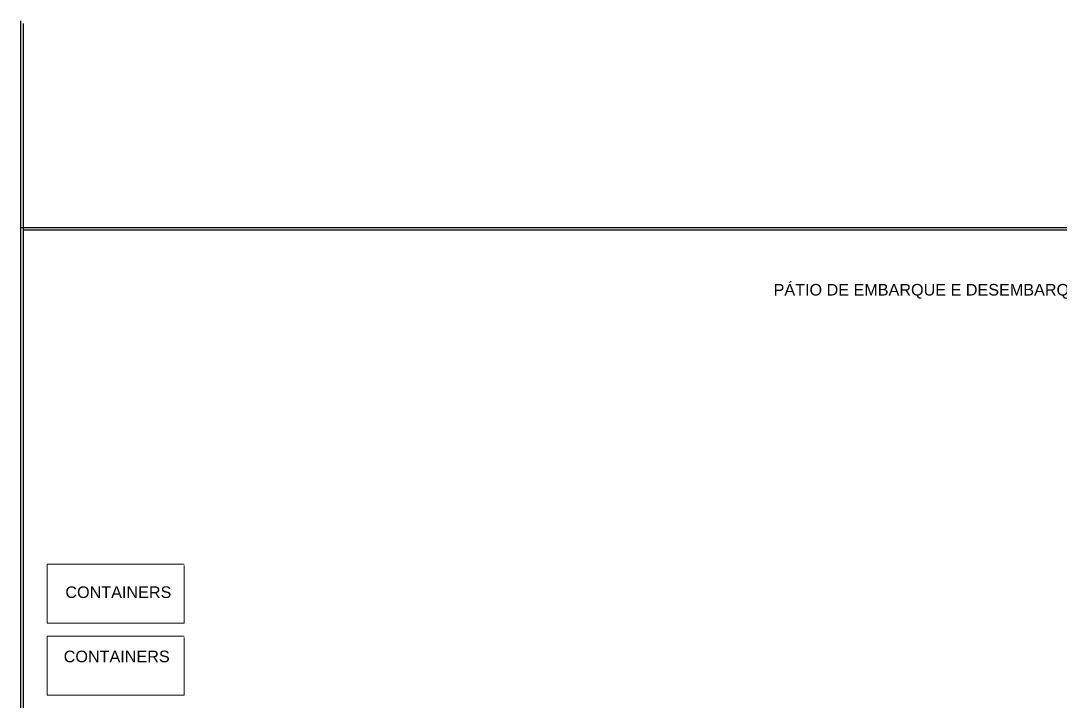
# Model space of a CAD drawing. Header units: metres. Extents: x 257 to 767, y -173 to 1.
# Drawn here: x 256.6 to 337.4, y -76.7 to -23.8 of the extents above; entities that cross this region are included whole.
import ezdxf

# ---------------------------------------------------------------- set-up
doc = ezdxf.new("R2010")
doc.units = ezdxf.units.M
doc.header["$LTSCALE"] = 10
doc.layers.add('ELETEXTO LUMINÁRIAS', color=254, linetype='Continuous')
doc.layers.add('Muro', color=254, linetype='Continuous')
doc.layers.add('Veiculos', color=254, linetype='Continuous', lineweight=0)
doc.styles.add('ARIAL', font='')
doc.styles.get('ARIAL').set_extended_font_data('Arial')

msp = doc.modelspace()

# ---------------------------------------------------------------- linework, layer by layer
at = {"layer": 'Muro'}
for p, q in [((256.579, -120.525), (256.579, -23.814)), ((256.779, -120.325), (256.779, -24.014))]:
    msp.add_line(p, q, dxfattribs=at)
at = {"layer": 'Muro', "color": 254}
for p, q in [((400.785, -39.908), (256.579, -39.908)), ((400.585, -40.108), (256.779, -40.108))]:
    msp.add_line(p, q, dxfattribs=at)
at = {"layer": 'Veiculos', "color": 254}
for p, q in [((258.618, -66.086), (269.287, -66.086)), ((269.287, -70.672), (269.287, -66.177)), ((258.618, -70.672), (269.287, -70.672)), ((258.618, -71.692), (269.287, -71.692)), ((269.287, -76.278), (269.287, -71.783)), ((258.618, -76.278), (269.287, -76.278))]:
    msp.add_line(p, q, dxfattribs=at)
at = {"layer": 'Veiculos'}
for p, q in [((258.618, -68.379), (258.618, -66.086)), ((258.618, -68.379), (258.618, -70.672)), ((258.618, -73.985), (258.618, -71.692)), ((258.618, -73.985), (258.618, -76.278))]:
    msp.add_line(p, q, dxfattribs=at)

# ---------------------------------------------------------------- texts
at = {"layer": 'ELETEXTO LUMINÁRIAS', "color": 254, "ltscale": 0.05, "style": 'ARIAL'}
for s, p in [('PÁTIO DE EMBARQUE E DESEMBARQUE ', (315.117, -45.185)), ('CONTAINERS ', (260.045, -68.71)), ('CONTAINERS ', (259.916, -73.708))]:
    msp.add_text(s, height=0.9, rotation=359.99999, dxfattribs=at).set_placement(p)

doc.saveas('drawing.dxf')
